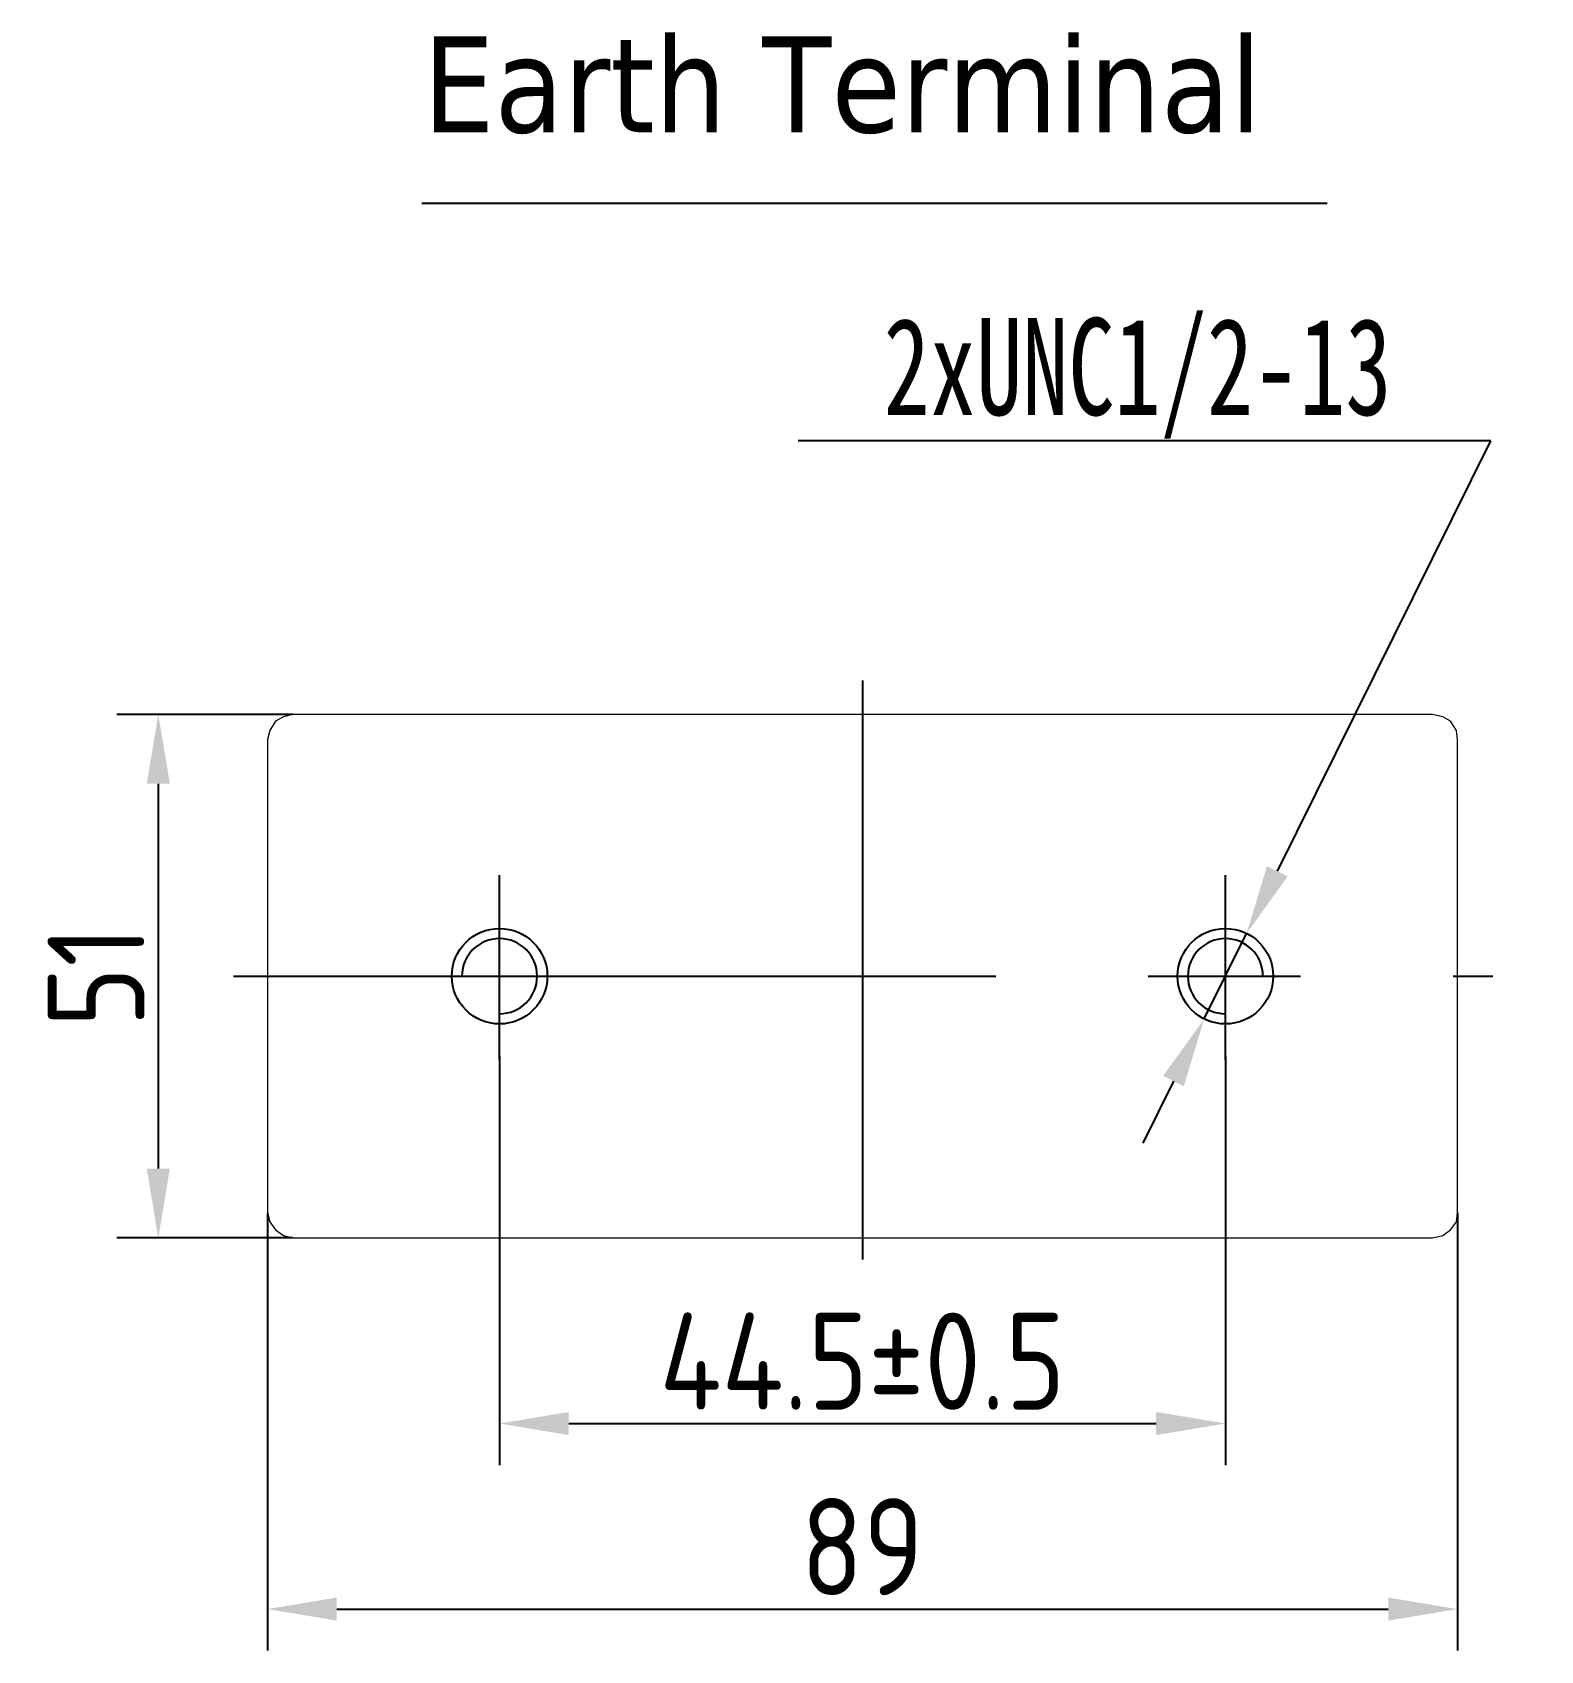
# Model space of a CAD drawing. Header units: millimetres. Extents: x 35720 to 50764, y -47170 to -36532.
# Drawn here: x 43982 to 44799, y -42951 to -42075 of the extents above; entities that cross this region are included whole.
import ezdxf

# ---------------------------------------------------------------- set-up
doc = ezdxf.new("R2010")
doc.units = ezdxf.units.MM
doc.header["$LTSCALE"] = 13
doc.linetypes.add('CENTER', pattern=[50.8, 31.75, -6.35, 6.35, -6.35])
for name, color, linetype in [('01', 7, 'Continuous'), ('3中心线层', 1, 'CENTER'), ('DIM', 4, 'Continuous')]:
    doc.layers.add(name, color=color, linetype=linetype)
doc.layers.add('INTE_DIM', color=3, linetype='Continuous', lineweight=13)
doc.layers.add('铁心', color=3, linetype='Continuous', lineweight=0)
doc.styles.get("Standard").update_dxf_attribs({"font": 'gbenor.shx', "bigfont": 'gbcbig.shx'})
doc.styles.add('Tahoma_txtstyle_30.40_0_0', font='tahoma.ttf')
doc.dimstyles.new('丁晓菲', dxfattribs={"dimscale": 15, "dimtxt": 3.5, "dimasz": 2.5, "dimexe": 1.5, "dimexo": 0, "dimgap": 0.5, "dimtad": 1, "dimtoh": 1, "dimtxsty": 'Standard', "dimcen": 2.5, "dimclrd": 3, "dimclre": 3, "dimclrt": 2, "dimadec": 0, "dimazin": 0, "dimtfac": 1, "dimtmove": 0, "dimatfit": 2, "dimfxl": 0, "dimarcsym": 0})

# ---------------------------------------------------------------- blocks, each defined once
blk = doc.blocks.new('*D157')
at = {"layer": 'Defpoints', "color": 0, "transparency": 16777216}
for p in [(44235.3, -42628.95), (44628.29, -42628.95), (44628.29, -42828.01)]:
    blk.add_point(p, dxfattribs=at)
at = {"layer": 'DIM', "color": 3, "lineweight": -2, "transparency": 16777216}
for p, q in [((44235.3, -42628.95), (44235.3, -42850.51)), ((44628.29, -42628.95), (44628.29, -42850.51)), ((44272.8, -42828.01), (44590.79, -42828.01))]:
    blk.add_line(p, q, dxfattribs=at)
at = {"layer": 'DIM', "color": 3, "transparency": 16777216}
for points in [[(44272.8, -42821.76), (44272.8, -42834.26), (44235.3, -42828.01)], [(44590.79, -42821.76), (44590.79, -42834.26), (44628.29, -42828.01)]]:
    blk.add_solid(points, dxfattribs=at)
at = {"layer": 'DIM', "color": 2, "transparency": 16777216, "insert": (44431.79, -42794.26), "char_height": 52.5, "attachment_point": 5}
blk.add_mtext('44.5%%P0.5', dxfattribs=at)
blk = doc.blocks.new('*D158')
at = {"layer": 'Defpoints', "color": 0, "transparency": 16777216}
for p in [(44109.64, -42713.95), (44753.95, -42713.95), (44753.95, -42928.46)]:
    blk.add_point(p, dxfattribs=at)
at = {"layer": 'DIM', "color": 3, "lineweight": -2, "transparency": 16777216}
for p, q in [((44109.64, -42713.95), (44109.64, -42950.96)), ((44753.95, -42713.95), (44753.95, -42950.96)), ((44147.14, -42928.46), (44716.45, -42928.46))]:
    blk.add_line(p, q, dxfattribs=at)
at = {"layer": 'DIM', "color": 3, "transparency": 16777216}
for points in [[(44147.14, -42922.21), (44147.14, -42934.71), (44109.64, -42928.46)], [(44716.45, -42922.21), (44716.45, -42934.71), (44753.95, -42928.46)]]:
    blk.add_solid(points, dxfattribs=at)
at = {"layer": 'DIM', "color": 2, "transparency": 16777216, "insert": (44431.79, -42894.71), "char_height": 52.5, "attachment_point": 5}
blk.add_mtext('89', dxfattribs=at)
blk = doc.blocks.new('*D159')
at = {"layer": 'Defpoints', "color": 0, "transparency": 16777216}
for p in [(44123.19, -42444.16), (44050.54, -42727.51), (44123.19, -42727.51)]:
    blk.add_point(p, dxfattribs=at)
at = {"layer": 'DIM', "color": 3, "lineweight": -2, "transparency": 16777216}
for p, q in [((44123.19, -42444.16), (44028.04, -42444.16)), ((44050.54, -42481.66), (44050.54, -42690.01)), ((44123.19, -42727.51), (44028.04, -42727.51))]:
    blk.add_line(p, q, dxfattribs=at)
at = {"layer": 'DIM', "color": 3, "transparency": 16777216}
for points in [[(44044.29, -42481.66), (44056.79, -42481.66), (44050.54, -42444.16)], [(44044.29, -42690.01), (44056.79, -42690.01), (44050.54, -42727.51)]]:
    blk.add_solid(points, dxfattribs=at)
at = {"layer": 'DIM', "color": 2, "transparency": 16777216, "insert": (44016.79, -42585.83), "char_height": 52.5, "attachment_point": 5, "rotation": 90}
blk.add_mtext('51', dxfattribs=at)
blk = doc.blocks.new('*D160')
at = {"layer": 'Defpoints', "color": 0, "transparency": 16777216}
for p in [(44639.77, -42562.67), (44616.81, -42608.99)]:
    blk.add_point(p, dxfattribs=at)
at = {"layer": 'INTE_DIM', "color": 3, "lineweight": -2, "transparency": 16777216}
for p, q in [((44771.99, -42295.94), (44396.99, -42295.94)), ((44656.43, -42529.07), (44771.99, -42295.94)), ((44616.81, -42608.99), (44639.77, -42562.67)), ((44600.16, -42642.59), (44583.5, -42676.19))]:
    blk.add_line(p, q, dxfattribs=at)
at = {"layer": 'INTE_DIM', "color": 3, "transparency": 16777216}
for points in [[(44650.83, -42526.3), (44662.03, -42531.85), (44639.77, -42562.67)], [(44594.56, -42639.82), (44605.76, -42645.37), (44616.81, -42608.99)]]:
    blk.add_solid(points, dxfattribs=at)
at = {"layer": 'INTE_DIM', "color": 2, "transparency": 16777216, "insert": (44580.74, -42262.19), "char_height": 52.5, "attachment_point": 5}
blk.add_mtext('{\\Ftxt|c134;\\W0.7;\\C4;2xUNC1/2-13}', dxfattribs=at)

msp = doc.modelspace()

# ---------------------------------------------------------------- linework, layer by layer
at = {"layer": '01', "color": 0, "ltscale": 38.869873}
msp.add_line((44193.24, -42167.334), (44683.309, -42167.334), dxfattribs=at)
at = {"layer": '3中心线层'}
for p, q in [((44235.297, -42631.237), (44235.297, -42531.214)), ((44628.293, -42631.237), (44628.293, -42531.214))]:
    msp.add_line(p, q, dxfattribs=at)
for points in [[(44431.795, -42425.676), (44431.795, -42739.21)], [(44091.158, -42585.831), (44773.048, -42585.831)]]:
    msp.add_lwpolyline(points, dxfattribs=at)
at = {"layer": 'DIM', "color": 7, "lineweight": 15}
msp.add_lwpolyline([(44740.401, -42444.156), (44123.189, -42444.156), (44118.261, -42445.388), (44113.949, -42447.852), (44110.869, -42452.779), (44109.637, -42457.707), (44109.637, -42713.955), (44110.869, -42718.883), (44113.949, -42723.195), (44118.261, -42726.275), (44123.189, -42727.507), (44740.401, -42727.507), (44745.945, -42726.275), (44750.257, -42723.195), (44753.337, -42718.883), (44753.953, -42713.955), (44753.953, -42457.707), (44753.337, -42452.779), (44750.257, -42447.852), (44745.945, -42445.388)], close=True, dxfattribs=at)
at = {"layer": 'DIM'}
for centre in [(44235.297, -42585.831), (44628.293, -42585.831)]:
    msp.add_circle(centre, 25.85, dxfattribs=at)
for centre, start, end in [((44235.297, -42585.831), 270, 180), ((44628.293, -42585.831), 0, 270)]:
    msp.add_arc(centre, 20.35, start, end, dxfattribs=at)

# ---------------------------------------------------------------- texts
at = {"layer": '铁心', "style": 'Tahoma_txtstyle_30.40_0_0'}
msp.add_text('Earth Terminal', height=51.92236, dxfattribs=at).set_placement((44193.809, -42129.003))

# ---------------------------------------------------------------- dimensions: what is measured, and where the dimension line sits
at = {"layer": 'DIM'}
dim = msp.add_linear_dim(base=(44050.54, -42727.507), p1=(44123.189, -42444.156), p2=(44123.189, -42727.507), angle=90, text='51', dimstyle='丁晓菲', dxfattribs=at)
dim.commit()
dim.dimension.update_dxf_attribs({"geometry": '*D159', "text_midpoint": (44016.79, -42585.831)})
for base, p1, p2, text, picture, middle in [((44628.293, -42828.015), (44235.297, -42628.95), (44628.293, -42628.95), '44.5%%P0.5', '*D157', (44431.795, -42794.265)), ((44753.953, -42928.458), (44109.637, -42713.955), (44753.953, -42713.955), '89', '*D158', (44431.795, -42894.708))]:
    dim = msp.add_linear_dim(base=base, p1=p1, p2=p2, text=text, dimstyle='丁晓菲', dxfattribs=at)
    dim.commit()
    dim.dimension.update_dxf_attribs({"geometry": picture, "text_midpoint": middle})
at = {"layer": 'INTE_DIM'}
dim = msp.add_diameter_dim_2p(p1=(44616.812, -42608.992), p2=(44639.773, -42562.67), text='{\\Ftxt|c134;\\W0.7;\\C4;2xUNC1/2-13}', dimstyle='丁晓菲', dxfattribs=at)
dim.commit()
dim.dimension.update_dxf_attribs({"geometry": '*D160', "text_midpoint": (44580.735, -42295.936), "dimtype": 163})

doc.saveas('drawing.dxf')
